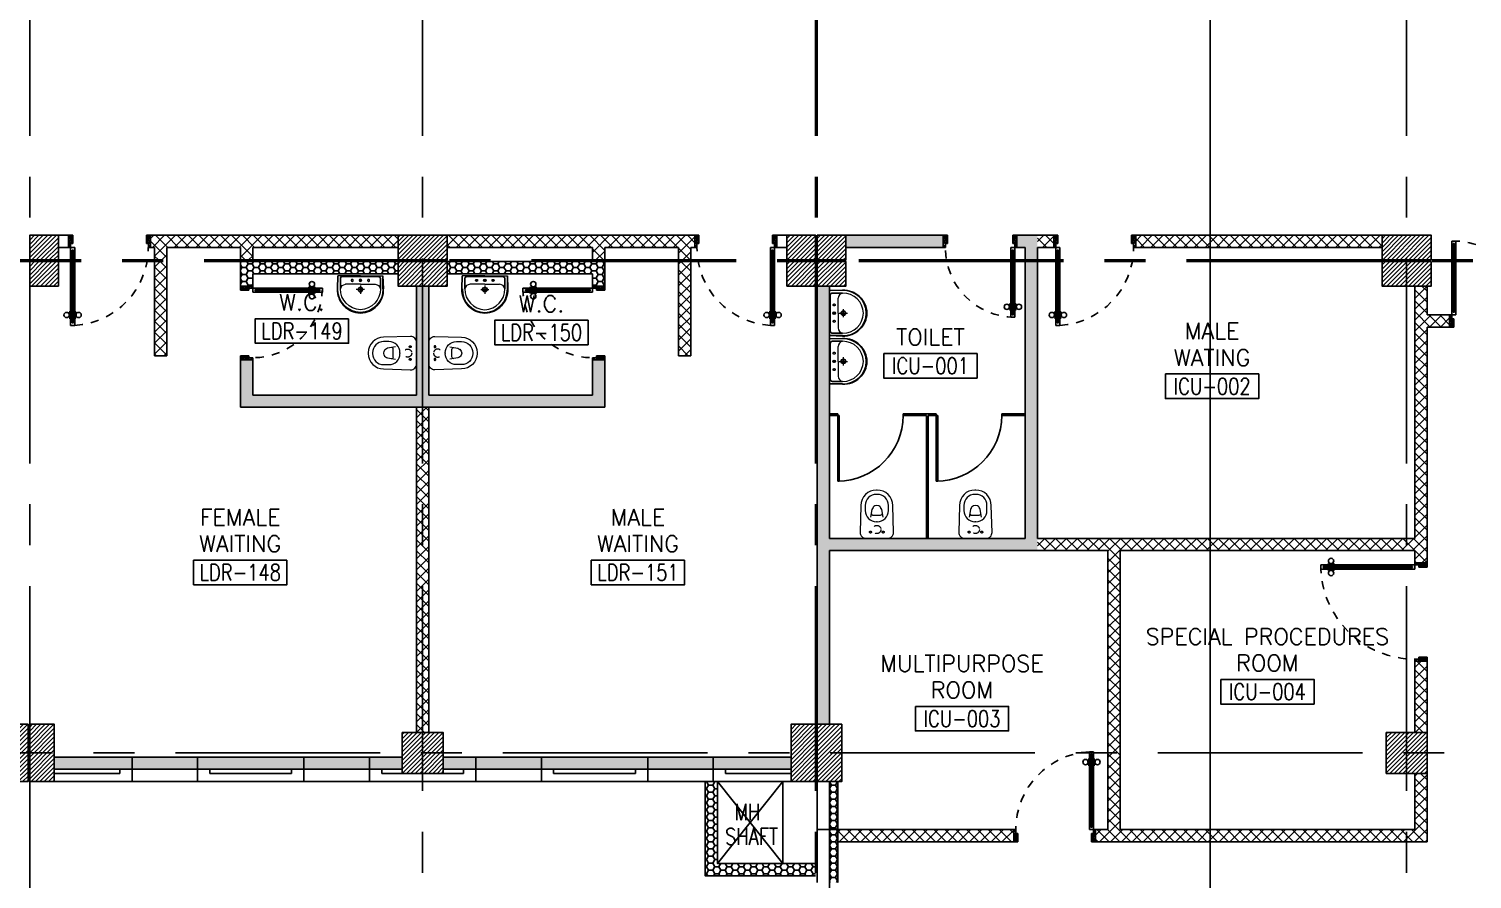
# Model space of a CAD drawing. Extents: x 275967.8 to 276060, y 57291.9 to 57371.4.
# Drawn here: x 276010.75 to 276028.38, y 57318.82 to 57329.2 of the extents above; entities that cross this region are included whole.
import ezdxf
from ezdxf.enums import TextEntityAlignment as Align

# ---------------------------------------------------------------- set-up
doc = ezdxf.new("R2010")
doc.units = 0
doc.header["$MEASUREMENT"] = 0
for name, pattern in [('CENTERX2', [4, 2.5, -0.5, 0.5, -0.5]), ('DASHED', [0.75, 0.5, -0.25]), ('HIDDEN', [0.375, 0.25, -0.125]), ('HIDDEN2', [0.1875, 0.125, -0.0625])]:
    doc.linetypes.add(name, pattern=pattern)
doc.layers.get('0').update_dxf_attribs({"linetype": 'CONTINUOUS'})
for name, color, linetype in [('A-TILES', 11, 'CONTINUOUS'), ('AXES', 11, 'CENTERX2'), ('COL', 5, 'CONTINUOUS'), ('DOOR', 7, 'CONTINUOUS'), ('FIX', 3, 'CONTINUOUS'), ('HAT', 8, 'CONTINUOUS'), ('INSUL', 4, 'CONTINUOUS'), ('PART', 9, 'CONTINUOUS'), ('RM-BOX', 4, 'CONTINUOUS'), ('RM-NAME', 2, 'CONTINUOUS'), ('RM-NO', 2, 'CONTINUOUS'), ('ROOF', 7, 'CONTINUOUS'), ('SHAFT', 3, 'CONTINUOUS'), ('SUNI-FUR', 11, 'CONTINUOUS'), ('WALL', 2, 'CONTINUOUS'), ('WallType', 11, 'CONTINUOUS'), ('WallType2', 3, 'CONTINUOUS'), ('WIN', 3, 'CONTINUOUS')]:
    doc.layers.add(name, color=color, linetype=linetype)
doc.styles.add('ROMANS', font='ROMANS.shx', dxfattribs={"width": 0.6})
pattern_1 = [(0, (0, 0), (0.075, 0.04330127), [0.05, -0.1]), (120, (0, 0), (-0.074999999836, 0.043301270284), [0.05, -0.1]), (60, (0, 0), (1.64e-10, 0.086602540284), [-0.1, 0.05])]
pattern_2 = [(45, (0, 0), (-0.066291260736, 0.066291260736), []), (135, (0, 0), (-0.066291260736, -0.066291260736), [])]
pattern_3 = [(0, (0, 0), (0.075, 0.04330127), [0.05, -0.1]), (120, (0, 0), (-0.074999999836, 0.043301270284), [0.05, -0.1]), (60, (0, 0), (1.64e-10, 0.086602540284), [-0.1, 0.05])]

# ---------------------------------------------------------------- blocks, each defined once
blk = doc.blocks.new('*X80')
at = {"color": 0}
for p, q in [((61359, 139901), (61808, 140350)), ((61359, 139954), (61755, 140350)), ((61359, 140007), (61702, 140350)), ((61359, 140060), (61649, 140350)), ((61359, 140113), (61596, 140350)), ((61359, 140166), (61543, 140350)), ((61359, 140219), (61490, 140350)), ((61359, 140272), (61437, 140350)), ((61359, 140325), (61384, 140350)), ((61361, 139850), (61859, 140348)), ((61414, 139850), (61859, 140295)), ((61467, 139850), (61859, 140242)), ((61520, 139850), (61859, 140189)), ((61573, 139850), (61859, 140136)), ((61626, 139850), (61859, 140083)), ((61679, 139850), (61859, 140030)), ((61732, 139850), (61859, 139977)), ((61785, 139850), (61859, 139924)), ((61838, 139850), (61859, 139871))]:
    blk.add_line(p, q, dxfattribs=at)
blk = doc.blocks.new('RM1')
at = {"layer": 'RM-BOX'}
blk.add_lwpolyline([(570, -200), (-570, -200), (-570, -500), (570, -500)], close=True, dxfattribs=at)
at = {"layer": 'RM-NAME', "style": 'ROMANS'}
for tag, p in [('ROOMNAME1', (0, 324)), ('ROOMNAME2', (0, 0))]:
    blk.add_attdef(tag, text='', height=200, dxfattribs=at).set_placement(p, align=Align.MIDDLE)
at = {"layer": 'RM-NO', "style": 'ROMANS', "width": 0.8}
blk.add_attdef('ROOMNO', text='', height=200, dxfattribs=at).set_placement((0, -350), align=Align.MIDDLE)
blk = doc.blocks.new('COL50')
at = {"layer": 'COL'}
blk.add_lwpolyline([(-250, 250), (-250, -250), (250, -250), (250, 250)], close=True, dxfattribs=at)
blk = doc.blocks.new('A$C272A55A0')
at = {"layer": 'DOOR', "color": 0, "linetype": 'ByBlock'}
for p, q in [((0, 900), (0, 1050)), ((50, 1050), (0, 1050)), ((0, 900), (25, 900)), ((25, 950), (50, 950)), ((25, 900), (25, 950)), ((75, 900), (25, 900)), ((25, 850), (25, 900)), ((50, 950), (50, 1050)), ((75, 900), (75, 850)), ((1725, 900), (1775, 900)), ((1725, 900), (1725, 850)), ((1750, 950), (1750, 1050)), ((1750, 1050), (1800, 1050)), ((1775, 950), (1750, 950)), ((1775, 900), (1775, 950)), ((1800, 900), (1775, 900)), ((1775, 850), (1775, 900)), ((1800, 1050), (1800, 900)), ((42, 850), (25, 850)), ((58, 870), (42, 870)), ((42, 870), (42, 850)), ((58, 850), (58, 870)), ((75, 850), (58, 850)), ((1725, 850), (1742, 850)), ((1742, 870), (1758, 870)), ((1742, 850), (1742, 870)), ((1758, 870), (1758, 850)), ((1758, 850), (1775, 850)), ((25, 50), (42, 50)), ((25, 50), (25, 0)), ((25, 0), (75, 0)), ((75, 0), (25, 0)), ((42, 50), (42, 30)), ((42, 30), (58, 30)), ((58, 50), (75, 50)), ((58, 50), (58, 30)), ((75, 50), (75, 0)), ((1718, 160), (1709, 160)), ((1709, 95), (1709, 160)), ((1718, 95), (1709, 95)), ((1725, 173), (1718, 173)), ((1718, 173), (1718, 83)), ((1718, 95), (1718, 160)), ((1725, 83), (1718, 83)), ((1742, 50), (1725, 50)), ((1725, 50), (1725, 0)), ((1775, 0), (1725, 0)), ((1725, 0), (1775, 0)), ((1742, 50), (1742, 30)), ((1758, 30), (1742, 30)), ((1775, 50), (1758, 50)), ((1758, 50), (1758, 30)), ((1775, 173), (1782, 173)), ((1775, 83), (1782, 83)), ((1775, 50), (1775, 0)), ((1782, 173), (1782, 83)), ((1782, 160), (1791, 160)), ((1782, 95), (1782, 160)), ((1782, 95), (1791, 95)), ((1791, 95), (1791, 160))]:
    blk.add_line(p, q, dxfattribs=at)
at = {"layer": 'DOOR', "color": 9, "linetype": 'ByBlock'}
for p, q in [((50, 1050), (0, 1010)), ((50, 1050), (0, 937)), ((50, 1050), (37, 950)), ((1750, 1050), (1800, 1010)), ((1750, 1050), (1800, 937)), ((1750, 1050), (1763, 950))]:
    blk.add_line(p, q, dxfattribs=at)
at = {"layer": 'DOOR', "linetype": 'ByBlock'}
for p, q in [((25, 850), (25, 50)), ((42, 850), (42, 50)), ((58, 850), (58, 50)), ((75, 50), (75, 850)), ((1725, 50), (1725, 850)), ((1742, 850), (1742, 50)), ((1758, 850), (1758, 50)), ((1775, 850), (1775, 50))]:
    blk.add_line(p, q, dxfattribs=at)
at = {"layer": 'DOOR', "color": 0, "linetype": 'ByBlock'}
for centre in [(1676, 128), (1824, 128)]:
    blk.add_circle(centre, 32.4, dxfattribs=at)
at = {"layer": 'DOOR', "color": 9, "linetype": 'ByBlock'}
for centre, radius, start, end in [((50, 1050), 54.4, 203.2074, 270), ((50, 1050), 74.4, 227.7764, 270), ((50, 1050), 94.4, 238.0182, 270), ((50, 1050), 114, 244.0838, 257.3774), ((50, 1050), 134, 248.1598, 259.28), ((50, 1050), 154, 251.1053, 256.2858), ((50, 1050), 34.4, 180, 270), ((50, 1050), 14.4, 180, 270), ((1750, 1050), 14.4, 270, 0), ((1750, 1050), 34.4, 270, 0), ((1750, 1050), 54.4, 270, 336.7926), ((1750, 1050), 74.4, 270, 312.2236), ((1750, 1050), 94.4, 270, 301.9818), ((1750, 1050), 114, 282.6226, 295.9162), ((1750, 1050), 134, 280.72, 291.8402), ((1750, 1050), 154, 283.7142, 288.8947)]:
    blk.add_arc(centre, radius, start, end, dxfattribs=at)
at = {"layer": 'DOOR', "linetype": 'HIDDEN', "ltscale": 0.5}
for centre, start, end in [((50, 851), 268.3174, 3.2965), ((1750, 851), 176.7035, 271.6826)]:
    blk.add_arc(centre, 851, start, end, dxfattribs=at)
at = {"layer": 'WALL', "linetype": 'ByBlock'}
blk.add_line((1800, 900), (1800, 1050), dxfattribs=at)
blk = doc.blocks.new('DOOR90')
at = {"layer": 'DOOR', "color": 0, "linetype": 'ByBlock'}
for p, q in [((-150, 0), (-150, -25)), ((-150, 0), (0, 0)), ((0, -50), (0, 0)), ((-1000, -25), (-1000, -75)), ((-1000, -75), (-1000, -25)), ((-950, -25), (-1000, -25)), ((-950, -75), (-1000, -75)), ((-970, -42), (-970, -58)), ((-950, -42), (-970, -42)), ((-950, -58), (-970, -58)), ((-950, -25), (-950, -42)), ((-950, -58), (-950, -75)), ((-918, -25), (-918, -18)), ((-828, -18), (-918, -18)), ((-918, -75), (-918, -82)), ((-828, -82), (-918, -82)), ((-905, -18), (-905, -9)), ((-905, -9), (-840, -9)), ((-905, -18), (-840, -18)), ((-905, -82), (-905, -91)), ((-905, -82), (-840, -82)), ((-905, -91), (-840, -91)), ((-840, -18), (-840, -9)), ((-840, -82), (-840, -91)), ((-828, -25), (-828, -18)), ((-828, -75), (-828, -82)), ((-200, -42), (-200, -25)), ((-200, -25), (-150, -25)), ((-180, -42), (-200, -42)), ((-200, -75), (-200, -58)), ((-200, -58), (-180, -58)), ((-150, -75), (-200, -75)), ((-180, -58), (-180, -42)), ((-150, -75), (-150, -25)), ((-150, -25), (-100, -25)), ((-100, -25), (-100, -50)), ((-100, -50), (0, -50)), ((-150, -900), (-150, -875)), ((-150, -875), (-100, -875)), ((-100, -850), (0, -850)), ((-100, -875), (-100, -850)), ((0, -850), (0, -900)), ((0, -900), (-150, -900)), ((-150, -900), (0, -900))]:
    blk.add_line(p, q, dxfattribs=at)
at = {"layer": 'DOOR', "color": 9, "linetype": 'ByBlock'}
for p, q in [((0, -50), (-114, 0)), ((0, -50), (-40, 0)), ((0, -50), (-100, -37)), ((0, -850), (-114, -900)), ((0, -850), (-100, -863)), ((0, -850), (-40, -900))]:
    blk.add_line(p, q, dxfattribs=at)
at = {"layer": 'DOOR', "linetype": 'ByBlock'}
for p, q in [((-200, -25), (-950, -25)), ((-200, -42), (-950, -42)), ((-200, -58), (-950, -58)), ((-950, -75), (-200, -75))]:
    blk.add_line(p, q, dxfattribs=at)
at = {"layer": 'DOOR', "color": 0, "linetype": 'ByBlock'}
for centre in [(-873, 24), (-873, -124)]:
    blk.add_circle(centre, 32.4, dxfattribs=at)
at = {"layer": 'DOOR', "color": 9, "linetype": 'ByBlock'}
for centre, radius, start, end in [((0, -50), 154, 161.1053, 166.2858), ((0, -50), 134, 158.1598, 169.28), ((0, -50), 94.4, 148.0182, 180), ((0, -50), 74.4, 137.7764, 180), ((0, -50), 114, 154.0838, 167.3774), ((0, -50), 54.4, 113.2074, 180), ((0, -50), 34.4, 90, 180), ((0, -50), 14.4, 90, 180), ((0, -850), 134, 190.72, 201.8402), ((0, -850), 94.4, 180, 211.9818), ((0, -850), 74.4, 180, 222.2236), ((0, -850), 54.4, 180, 246.7926), ((0, -850), 34.4, 180, 270), ((0, -850), 14.4, 180, 270), ((0, -850), 154, 193.7142, 198.8947)]:
    blk.add_arc(centre, radius, start, end, dxfattribs=at)
at = {"layer": 'DOOR', "linetype": 'HIDDEN', "ltscale": 0.5}
blk.add_arc((-150, -25), 850, 180, 270, dxfattribs=at)
blk = doc.blocks.new('*X97')
at = {"color": 0}
for p, q in [((80579, 132658), (81071, 133150)), ((80579, 132711), (81018, 133150)), ((80579, 132764), (80965, 133150)), ((80579, 132817), (80912, 133150)), ((80579, 132870), (80859, 133150)), ((80579, 132923), (80806, 133150)), ((80579, 132976), (80753, 133150)), ((80579, 133029), (80700, 133150)), ((80579, 133082), (80647, 133150)), ((80579, 133135), (80594, 133150)), ((80624, 132650), (81079, 133105)), ((80677, 132650), (81079, 133052)), ((80730, 132650), (81079, 132999)), ((80783, 132650), (81079, 132946)), ((80836, 132650), (81079, 132892)), ((80890, 132650), (81079, 132839)), ((80943, 132650), (81079, 132786)), ((80996, 132650), (81079, 132733)), ((81049, 132650), (81079, 132680))]:
    blk.add_line(p, q, dxfattribs=at)
blk = doc.blocks.new('C7')
at = {"layer": 'HAT'}
h = blk.add_hatch(dxfattribs=at)
h.set_pattern_fill('ANSI31', color=256, scale=300, style=0)
h.set_pattern_definition([(45, (-248876.182, -51411.005), (-26.5165043, 26.5165043), [])])
h.paths.add_polyline_path([(350, 300), (250, 300), (0, 300), (0, 0), (350, 0)])
at = {"layer": 'COL'}
blk.add_lwpolyline([(0, 300), (0, 0), (350, 0), (350, 300)], close=True, dxfattribs=at)
blk = doc.blocks.new('C5')
at = {"layer": 'HAT', "linetype": 'ByBlock'}
h = blk.add_hatch(dxfattribs=at)
h.set_pattern_fill('ANSI31', color=256, scale=300, style=0)
h.set_pattern_definition([(45, (-223356.182, -51411.005), (-26.516504, 26.516504), [])])
h.paths.add_polyline_path([(300, 300), (0, 300), (0, 0), (300, 0)])
h.paths.add_polyline_path([(600, 300), (300, 300), (300, 0), (600, 0)])
at = {"layer": 'COL'}
blk.add_lwpolyline([(600, 300), (0, 300), (0, 0), (600, 0)], close=True, dxfattribs=at)
blk = doc.blocks.new('C11')
at = {"layer": 'HAT'}
h = blk.add_hatch(dxfattribs=at)
h.set_pattern_fill('ANSI31', color=256, scale=300, style=0)
h.set_pattern_definition([(45, (-248556.182, -75061.005), (-26.5165043, 26.5165043), [])])
h.paths.add_polyline_path([(300, 700), (0, 700), (0, 350), (300, 350)])
h.paths.add_polyline_path([(300, 350), (0, 350), (0, 0), (300, 0)])
at = {"layer": 'COL'}
blk.add_lwpolyline([(300, 700), (300, 0), (0, 0), (0, 700)], close=True, dxfattribs=at)
blk = doc.blocks.new('C11D')
at = {"layer": 'COL', "linetype": 'ByBlock'}
for p in [(-320, 0), (0, 0)]:
    blk.add_blockref('C11', p, dxfattribs=at)
blk = doc.blocks.new('DOOR100')
at = {"layer": 'DOOR', "color": 0, "linetype": 'ByBlock'}
for p, q in [((-25, 1300), (-75, 1300)), ((-75, 1300), (-25, 1300)), ((-75, 1250), (-75, 1300)), ((-58, 1250), (-75, 1250)), ((-42, 1270), (-58, 1270)), ((-58, 1250), (-58, 1270)), ((-42, 1250), (-42, 1270)), ((-25, 1250), (-42, 1250)), ((-25, 1250), (-25, 1300)), ((-82, 1205), (-91, 1205)), ((-91, 1205), (-91, 1140)), ((-82, 1140), (-91, 1140)), ((-75, 1218), (-82, 1218)), ((-82, 1128), (-82, 1218)), ((-82, 1205), (-82, 1140)), ((-75, 1128), (-82, 1128)), ((-25, 1218), (-18, 1218)), ((-25, 1128), (-18, 1128)), ((-18, 1128), (-18, 1218)), ((-18, 1205), (-9, 1205)), ((-18, 1205), (-18, 1140)), ((-18, 1140), (-9, 1140)), ((-9, 1205), (-9, 1140)), ((-75, 200), (-58, 200)), ((-75, 150), (-75, 200)), ((-58, 200), (-58, 180)), ((-58, 180), (-42, 180)), ((-42, 200), (-25, 200)), ((-42, 180), (-42, 200)), ((-25, 200), (-25, 150)), ((-1200, 0), (-1200, 150)), ((-1200, 150), (-1175, 150)), ((-1200, 150), (-1200, 0)), ((-1150, 0), (-1200, 0)), ((-1175, 150), (-1175, 100)), ((-1175, 100), (-1150, 100)), ((-1150, 100), (-1150, 0)), ((-75, 150), (-25, 150)), ((-50, 100), (-50, 0)), ((-25, 100), (-50, 100)), ((-50, 0), (0, 0)), ((0, 150), (-25, 150)), ((-25, 150), (-25, 100)), ((0, 150), (0, 0))]:
    blk.add_line(p, q, dxfattribs=at)
at = {"layer": 'DOOR', "linetype": 'ByBlock'}
for p, q in [((-75, 1250), (-75, 200)), ((-58, 200), (-58, 1250)), ((-42, 200), (-42, 1250)), ((-25, 200), (-25, 1250)), ((0, 0), (0, 150))]:
    blk.add_line(p, q, dxfattribs=at)
at = {"layer": 'DOOR', "color": 9, "linetype": 'ByBlock'}
for p, q in [((-1150, 0), (-1200, 114)), ((-1150, 0), (-1200, 40)), ((-1150, 0), (-1163, 100)), ((-50, 0), (0, 114)), ((-50, 0), (-37, 100)), ((-50, 0), (0, 40))]:
    blk.add_line(p, q, dxfattribs=at)
at = {"layer": 'DOOR', "color": 0, "linetype": 'ByBlock'}
for centre in [(-124, 1173), (24, 1173)]:
    blk.add_circle(centre, 32.4, dxfattribs=at)
at = {"layer": 'DOOR', "linetype": 'HIDDEN', "ltscale": 0.5}
blk.add_arc((-25, 150), 1150, 90, 180.0001, dxfattribs=at)
at = {"layer": 'DOOR', "color": 9, "linetype": 'ByBlock'}
for centre, radius, start, end in [((-1150, 0), 154, 103.7142, 108.8947), ((-1150, 0), 134, 100.72, 111.8402), ((-1150, 0), 94.4, 90, 121.9818), ((-1150, 0), 74.4, 90, 132.2236), ((-1150, 0), 54.4, 90, 156.7926), ((-1150, 0), 34.4, 90, 180), ((-1150, 0), 14.4, 90, 180), ((-50, 0), 94.4, 58.0182, 90), ((-50, 0), 74.4, 47.7764, 90), ((-50, 0), 54.4, 23.2074, 90), ((-50, 0), 34.4, 0, 90), ((-50, 0), 14.4, 0, 90), ((-50, 0), 134, 68.1598, 79.28), ((-50, 0), 114, 64.0838, 77.3774), ((-50, 0), 154, 71.1053, 76.2858)]:
    blk.add_arc(centre, radius, start, end, dxfattribs=at)
blk = doc.blocks.new('LAV1')
at = {"layer": 'FIX', "linetype": 'ByBlock', "ltscale": 0.3}
for p, q in [((-280, 210), (-275, 50)), ((-245, 210), (-245, 85)), ((245, 210), (245, 85)), ((280, 210), (275, 50)), ((0, 60), (-220, 60)), ((0, 60), (220, 60))]:
    blk.add_line(p, q, dxfattribs=at)
at = {"layer": 'FIX', "linetype": 'Continuous', "lineweight": 20}
for p, q in [((-275, 210), (-275, 50)), ((275, 210), (275, 50)), ((0, 50), (-275, 50)), ((0, 50), (-252, 50)), ((0, 155), (-181, 155)), ((0, 155), (181, 155)), ((0, 50), (252, 50)), ((0, 50), (275, 50))]:
    blk.add_line(p, q, dxfattribs=at)
at = {"layer": 'FIX', "linetype": 'DASHED', "lineweight": 20, "ltscale": 0.05}
for p, q in [((50, 220), (-50, 220)), ((0, 170), (0, 270)), ((0, 170), (0, 270))]:
    blk.add_line(p, q, dxfattribs=at)
at = {"layer": 'FIX', "lineweight": 20}
for p, q in [((16, 107), (-15, 107)), ((0, 92), (0, 123))]:
    blk.add_line(p, q, dxfattribs=at)
for centre, radius in [((0, 220), 29.5), ((0, 220), 22.5), ((0, 107), 15.5)]:
    blk.add_circle(centre, radius, dxfattribs=at)
at = {"layer": 'FIX', "linetype": 'HIDDEN', "lineweight": 20, "ltscale": 0.05}
for centre in [(-100, 107), (100, 107)]:
    blk.add_circle(centre, 12.4, dxfattribs=at)
at = {"layer": 'FIX', "linetype": 'ByBlock', "ltscale": 0.3}
for centre, radius, start, end in [((7, 220), 287, 91.3776, 182.0064), ((-7, 220), 287, 357.9936, 88.6224), ((-220, 85), 24.9, 179.7021, 269.9486), ((220, 85), 24.9, 270.0514, 0.2979)]:
    blk.add_arc(centre, radius, start, end, dxfattribs=at)
at = {"layer": 'FIX', "linetype": 'Continuous', "lineweight": 20}
for centre, radius, start, end in [((8, 217), 283, 91.6988, 181.351), ((8, 212), 253, 91.7328, 180.4884), ((-8, 217), 283, 358.649, 88.3012), ((-8, 212), 253, 359.5116, 88.2672), ((-179, 222), 66.9, 190.2006, 268.0786), ((179, 222), 66.9, 271.9214, 349.7994)]:
    blk.add_arc(centre, radius, start, end, dxfattribs=at)
blk = doc.blocks.new('WC1')
at = {"layer": 'FIX', "lineweight": 20}
for p, q in [((-210, 204), (-538, 194)), ((-727, 5), (-727, -5)), ((-674, 5), (-674, -5)), ((-534, 24), (-540, 0)), ((-540, 0), (-534, -24)), ((-475, 141), (-538, 141)), ((-395, 76), (-490, 60)), ((-339, 5), (-339, -5)), ((-538, -141), (-475, -141)), ((-490, -60), (-395, -76)), ((-538, -194), (-210, -204))]:
    blk.add_line(p, q, dxfattribs=at)
at = {"layer": 'FIX', "linetype": 'Continuous', "lineweight": 20}
blk.add_line((-420, -47), (-420, 45), dxfattribs=at)
at = {"layer": 'FIX', "lineweight": 20}
blk.add_lwpolyline([(-213, -204), (-210, -204, 0.414214), (-137, -131), (-137, 0), (-137, 131, 0.414214), (-210, 204)], format="xyb", dxfattribs=at)
at = {"layer": 'FIX', "linetype": 'HIDDEN2', "lineweight": 20, "ltscale": 0.3}
blk.add_circle((-245, 0), 49.8, dxfattribs=at)
at = {"layer": 'FIX', "linetype": 'HIDDEN', "lineweight": 20, "ltscale": 0.05}
for centre in [(-213, 78), (-213, -77)]:
    blk.add_circle(centre, 11.6, dxfattribs=at)
at = {"layer": 'FIX', "lineweight": 20}
for centre, radius, start, end in [((-538, 5), 189, 90, 180), ((-538, 5), 136, 90, 180), ((-473, -7), 68.2, 128.9242, 152.8468), ((-464, -18), 82, 108.496, 128.9242), ((-475, 5), 136, 360, 90), ((-538, -5), 189, 180, 270), ((-538, -5), 136, 180, 270), ((-473, 7), 68.2, 207.1532, 231.0758), ((-464, 18), 82, 231.0758, 251.504), ((-475, -5), 136, 270, 0)]:
    blk.add_arc(centre, radius, start, end, dxfattribs=at)
at = {"layer": 'FIX', "linetype": 'Continuous', "lineweight": 20}
for centre, start, end in [((-443, 46), 357.6662, 91.6121), ((-442, -46), 268.3879, 2.3338)]:
    blk.add_arc(centre, 22.3, start, end, dxfattribs=at)
blk = doc.blocks.new('DOOR-10')
at = {"layer": 'DOOR', "color": 0, "linetype": 'ByBlock'}
for p, q in [((-26, 1100), (-76, 1100)), ((-76, 1100), (-26, 1100)), ((-76, 1050), (-76, 1100)), ((-43, 1070), (-59, 1070)), ((-59, 1050), (-59, 1070)), ((-43, 1050), (-43, 1070)), ((-26, 1050), (-26, 1100)), ((-83, 1005), (-92, 1005)), ((-92, 1005), (-92, 940)), ((-83, 940), (-92, 940)), ((-76, 1018), (-83, 1018)), ((-83, 928), (-83, 1018)), ((-83, 1005), (-83, 940)), ((-76, 928), (-83, 928)), ((-59, 1050), (-76, 1050)), ((-26, 1050), (-43, 1050)), ((-26, 1018), (-18, 1018)), ((-26, 928), (-18, 928)), ((-18, 928), (-18, 1018)), ((-18, 1005), (-9, 1005)), ((-18, 1005), (-18, 940)), ((-18, 940), (-9, 940)), ((-9, 1005), (-9, 940)), ((-76, 200), (-59, 200)), ((-76, 150), (-76, 200)), ((-59, 200), (-59, 180)), ((-59, 180), (-43, 180)), ((-43, 200), (-26, 200)), ((-43, 180), (-43, 200)), ((-26, 200), (-26, 150)), ((-1001, 0), (-1001, 150)), ((-1001, 150), (-976, 150)), ((-1001, 150), (-1001, 0)), ((-951, 0), (-1001, 0)), ((-976, 150), (-976, 100)), ((-976, 100), (-951, 100)), ((-951, 100), (-951, 0)), ((-76, 150), (-26, 150)), ((-51, 100), (-51, 0)), ((-26, 100), (-51, 100)), ((-51, 0), (-1, 0)), ((-1, 150), (-26, 150)), ((-26, 150), (-26, 100))]:
    blk.add_line(p, q, dxfattribs=at)
at = {"layer": 'DOOR', "linetype": 'ByBlock'}
for p, q in [((-76, 1050), (-76, 200)), ((-59, 200), (-59, 1050)), ((-43, 200), (-43, 1050)), ((-26, 200), (-26, 1050))]:
    blk.add_line(p, q, dxfattribs=at)
at = {"layer": 'DOOR', "color": 9, "linetype": 'ByBlock'}
for p, q in [((-951, 0), (-1001, 114)), ((-951, 0), (-1001, 40)), ((-951, 0), (-964, 100)), ((-51, 0), (-1, 114)), ((-51, 0), (-37, 100)), ((-51, 0), (-1, 40)), ((-1, 0), (-1, 150))]:
    blk.add_line(p, q, dxfattribs=at)
at = {"layer": 'DOOR', "color": 0, "linetype": 'ByBlock'}
for centre in [(-124, 973), (23, 973)]:
    blk.add_circle(centre, 32.4, dxfattribs=at)
at = {"layer": 'DOOR', "linetype": 'HIDDEN', "ltscale": 0.5}
blk.add_arc((-23, 149), 952, 93.1482, 179.9482, dxfattribs=at)
at = {"layer": 'DOOR', "color": 9, "linetype": 'ByBlock'}
for centre, radius, start, end in [((-951, 0), 154, 103.7142, 108.8947), ((-951, 0), 134, 100.72, 111.8402), ((-951, 0), 94.4, 90, 121.9818), ((-951, 0), 74.4, 90, 132.2236), ((-951, 0), 54.4, 90, 156.7926), ((-951, 0), 34.4, 90, 180), ((-951, 0), 14.4, 90, 180), ((-51, 0), 94.4, 58.0182, 90), ((-51, 0), 74.4, 47.7764, 90), ((-51, 0), 54.4, 23.2074, 90), ((-51, 0), 34.4, 0, 90), ((-51, 0), 14.4, 0, 90), ((-51, 0), 134, 68.1598, 79.28), ((-51, 0), 114, 64.0838, 77.3774), ((-51, 0), 154, 71.1053, 76.2858)]:
    blk.add_arc(centre, radius, start, end, dxfattribs=at)

msp = doc.modelspace()

# ---------------------------------------------------------------- hatches: boundary and pattern name
at = {"layer": 'WallType', "linetype": 'ByBlock', "ltscale": 0.3}
h = msp.add_hatch(dxfattribs=at)
h.set_pattern_fill('ANSI37', color=256, scale=0.75, style=0)
h.set_pattern_definition(pattern_2)
h.paths.add_polyline_path([(276015.2555, 57326.6829), (276012.2305, 57326.6829), (276012.2305, 57326.5329), (276012.2805, 57326.5329), (276012.2805, 57326.3829), (276012.4305, 57326.3829), (276012.4305, 57326.5329), (276013.3305, 57326.5329), (276013.3305, 57326.3829), (276013.4805, 57326.3829), (276013.4805, 57326.5329), (276015.2555, 57326.5329)])
h.paths.add_polyline_path([(276012.4305, 57326.3629), (276012.2805, 57326.3629), (276012.2805, 57325.2129), (276012.4305, 57325.2129)])
h.paths.add_polyline_path([(276018.8805, 57326.6829), (276015.8555, 57326.6829), (276015.8555, 57326.5329), (276017.6305, 57326.5329), (276017.6305, 57326.3829), (276017.7805, 57326.3829), (276017.7805, 57326.5329), (276018.6805, 57326.5329), (276018.6805, 57326.3829), (276018.8305, 57326.3829), (276018.8305, 57326.5329), (276018.8805, 57326.5329)])
h.paths.add_polyline_path([(276018.8305, 57326.3629), (276018.6805, 57326.3629), (276018.6805, 57325.2129), (276018.8305, 57325.2129)])
h = msp.add_hatch(dxfattribs=at)
h.set_pattern_fill('ANSI37', color=256, scale=0.75, style=0)
h.set_pattern_definition(pattern_2)
h.paths.add_polyline_path([(276022.7755, 57319.4279), (276020.6255, 57319.4279), (276020.6255, 57319.2779), (276022.7755, 57319.2779)])
h.paths.add_polyline_path([(276023.9557, 57320.3629), (276023.9255, 57320.3629), (276023.9255, 57319.4279), (276023.7755, 57319.4279), (276023.7755, 57319.2779), (276023.9567, 57319.2779)])
h.paths.add_polyline_path([(276025.1755, 57319.4279), (276024.0755, 57319.4279), (276024.0755, 57320.3629), (276023.9557, 57320.3629), (276023.9567, 57319.2779), (276025.1755, 57319.2779)])
h.paths.add_polyline_path([(276024.0755, 57322.8329), (276025.1755, 57322.8329), (276025.1755, 57322.9829), (276023.9533, 57322.9829), (276023.9557, 57320.3629), (276024.0755, 57320.3629)])
h.paths.add_polyline_path([(276023.9533, 57322.9829), (276023.0655, 57322.9829), (276023.0655, 57322.8329), (276023.9255, 57322.8329), (276023.9255, 57320.3629), (276023.9557, 57320.3629)])
h.paths.add_polyline_path([(276027.5755, 57322.9829), (276025.1755, 57322.9829), (276025.1755, 57322.8329), (276027.5755, 57322.8329)])
h.paths.add_polyline_path([(276027.5755, 57319.4279), (276025.1755, 57319.4279), (276025.1755, 57319.2779), (276027.5755, 57319.2779)])
h.paths.add_polyline_path([(276027.8255, 57320.1129), (276027.6755, 57320.1129), (276027.6755, 57319.4279), (276027.5755, 57319.4279), (276027.5755, 57319.2779), (276027.8255, 57319.2779)])
h.paths.add_polyline_path([(276027.8255, 57321.4829), (276027.6755, 57321.4829), (276027.6755, 57320.6129), (276027.8255, 57320.6129)])
h.paths.add_polyline_path([(276027.8255, 57325.5629), (276028.1005, 57325.5629), (276028.1005, 57325.7129), (276027.8255, 57325.7129), (276027.8255, 57326.0629), (276027.6755, 57326.0629), (276027.6755, 57322.9829), (276027.5755, 57322.9829), (276027.5755, 57322.8329), (276027.6755, 57322.8329), (276027.6755, 57322.6829), (276027.8255, 57322.6829)])
h.paths.add_polyline_path([(276027.2755, 57326.6829), (276025.1755, 57326.6829), (276025.1755, 57326.5329), (276027.2755, 57326.5329)])
h.paths.add_polyline_path([(276025.1755, 57326.6829), (276024.2655, 57326.6829), (276024.2655, 57326.5329), (276025.1755, 57326.5329)])
h.paths.add_polyline_path([(276023.2655, 57326.6829), (276023.0655, 57326.6829), (276023.0655, 57326.5329), (276023.2655, 57326.5329)])
h = msp.add_hatch(dxfattribs=at)
h.set_pattern_fill('ANSI37', color=256, scale=0.75, style=0)
h.set_pattern_definition(pattern_2)
h.paths.add_polyline_path([(276015.5555, 57324.5829), (276015.4805, 57324.5829), (276015.4805, 57320.6129), (276015.5555, 57320.6129)])
h.paths.add_polyline_path([(276015.6305, 57324.5829), (276015.5555, 57324.5829), (276015.5555, 57320.6129), (276015.6305, 57320.6129)])
at = {"layer": 'WallType2', "linetype": 'ByBlock', "ltscale": 0.3}
h = msp.add_hatch(dxfattribs=at)
h.set_pattern_fill('HONEY', color=256, scale=0.4, style=0)
h.set_pattern_definition(pattern_1)
h.paths.add_polyline_path([(276020.5255, 57322.8329), (276023.0655, 57322.8329), (276023.0655, 57326.3629), (276022.9155, 57326.3629), (276022.9155, 57322.9829), (276020.5255, 57322.9829), (276020.5255, 57326.0629), (276020.3755, 57326.0629), (276020.3755, 57320.7129), (276020.5255, 57320.7129)])
h.paths.add_polyline_path([(276021.9155, 57326.6829), (276020.7255, 57326.6829), (276020.7255, 57326.5329), (276021.9155, 57326.5329)])
h.paths.add_polyline_path([(276023.0655, 57326.6829), (276022.8155, 57326.6829), (276022.8155, 57326.5329), (276022.9155, 57326.5329), (276022.9155, 57326.3829), (276023.0655, 57326.3829)])
h = msp.add_hatch(dxfattribs=at)
h.set_pattern_fill('HONEY', color=256, scale=0.4, style=0)
h.set_pattern_definition(pattern_3)
h.paths.add_polyline_path([(276015.2555, 57326.3629), (276013.4805, 57326.3629), (276013.3305, 57326.3629), (276013.3305, 57326.0629), (276013.4805, 57326.0629), (276013.4805, 57326.2129), (276015.2555, 57326.2129)])
h.paths.add_polyline_path([(276017.7805, 57326.3629), (276015.8555, 57326.3629), (276015.8555, 57326.2129), (276017.6305, 57326.2129), (276017.6305, 57326.0629), (276017.7805, 57326.0629)])
h = msp.add_hatch(dxfattribs=at)
h.set_pattern_fill('HONEY', color=256, scale=0.4, style=0)
h.set_pattern_definition(pattern_3)
h.paths.add_polyline_path([(276015.5555, 57326.0629), (276015.4805, 57326.0629), (276015.4805, 57324.7329), (276013.4805, 57324.7329), (276013.4805, 57325.1629), (276013.3305, 57325.1629), (276013.3305, 57324.5829), (276015.4805, 57324.5829), (276015.5555, 57324.5829)])
h.paths.add_polyline_path([(276017.7805, 57325.1629), (276017.6305, 57325.1629), (276017.6305, 57324.7329), (276015.6305, 57324.7329), (276015.6305, 57326.0629), (276015.5555, 57326.0629), (276015.5555, 57324.5829), (276017.7805, 57324.5829)])
h = msp.add_hatch(dxfattribs=at)
h.set_pattern_fill('HONEY', color=256, scale=0.4, style=0)
h.set_pattern_definition(pattern_3)
h.paths.add_polyline_path([(276012.0055, 57320.3129), (276011.0555, 57320.3129), (276011.0555, 57320.1629), (276012.0055, 57320.1629)])
h.paths.add_polyline_path([(276012.8055, 57320.3129), (276012.0055, 57320.3129), (276012.0055, 57320.1629), (276012.8055, 57320.1629)])
h.paths.add_polyline_path([(276014.1055, 57320.3129), (276012.8055, 57320.3129), (276012.8055, 57320.1629), (276014.1055, 57320.1629)])
h.paths.add_polyline_path([(276014.9055, 57320.3129), (276014.1055, 57320.3129), (276014.1055, 57320.1629), (276014.9055, 57320.1629)])
h.paths.add_polyline_path([(276015.3055, 57320.3129), (276014.9055, 57320.3129), (276014.9055, 57320.1629), (276015.3055, 57320.1629)])
h.paths.add_polyline_path([(276016.2055, 57320.3129), (276015.8055, 57320.3129), (276015.8055, 57320.1629), (276016.2055, 57320.1629)])
h.paths.add_polyline_path([(276017.0055, 57320.3129), (276016.2055, 57320.3129), (276016.2055, 57320.1629), (276017.0055, 57320.1629)])
h.paths.add_polyline_path([(276018.3055, 57320.3129), (276017.0055, 57320.3129), (276017.0055, 57320.1629), (276018.3055, 57320.1629)])
h.paths.add_polyline_path([(276019.1055, 57320.3129), (276018.3055, 57320.3129), (276018.3055, 57320.1629), (276019.1055, 57320.1629)])
h.paths.add_polyline_path([(276020.0555, 57320.3129), (276019.1055, 57320.3129), (276019.1055, 57320.1629), (276020.0555, 57320.1629)])
h = msp.add_hatch(dxfattribs=at)
h.set_pattern_fill('HONEY', color=256, scale=0.4, style=0)
h.set_pattern_definition(pattern_3)
h.paths.add_polyline_path([(276019.1555, 57320.0129), (276019.1055, 57320.0129), (276019.0055, 57320.0129), (276019.0055, 57318.8629), (276020.3555, 57318.8629), (276020.3555, 57319.0129), (276019.1555, 57319.0129)])
h = msp.add_hatch(dxfattribs=at)
h.set_pattern_fill('HONEY', color=256, scale=0.4, style=0)
h.set_pattern_definition(pattern_1)
h.paths.add_polyline_path([(276020.6255, 57319.4279), (276020.6255, 57320.0129), (276020.5255, 57320.0129), (276020.5255, 57318.7811), (276020.6255, 57318.7811)])

# ---------------------------------------------------------------- linework, layer by layer
at = {"layer": 'AXES'}
for p, q in [((276015.5555, 57291.8986), (276015.5555, 57370.7113)), ((276027.5755, 57291.8986), (276027.5755, 57370.7113)), ((276010.7555, 57291.8986), (276010.7555, 57370.3613)), ((276020.3555, 57291.8986), (276020.3555, 57370.3613)), ((276020.3755, 57291.8986), (276020.3755, 57370.3613)), ((275968.8855, 57326.3829), (276041.9755, 57326.3829)), ((275968.8855, 57326.3629), (276041.9755, 57326.3629)), ((275968.5355, 57320.3629), (276036.5755, 57320.3629))]:
    msp.add_line(p, q, dxfattribs=at)
at = {"layer": 'INSUL'}
for p, q in [((276012.0055, 57320.1629), (276011.0555, 57320.1629)), ((276011.8555, 57320.1129), (276011.0555, 57320.1129)), ((276011.8555, 57320.1129), (276011.8555, 57320.1629)), ((276014.1055, 57320.1629), (276012.8055, 57320.1629)), ((276012.9555, 57320.1129), (276012.9555, 57320.1629)), ((276013.9555, 57320.1129), (276012.9555, 57320.1129)), ((276013.9555, 57320.1129), (276013.9555, 57320.1629)), ((276015.3055, 57320.1629), (276014.9055, 57320.1629)), ((276015.0555, 57320.1129), (276015.0555, 57320.1629)), ((276015.3055, 57320.1129), (276015.0555, 57320.1129)), ((276015.8055, 57320.1629), (276016.2055, 57320.1629)), ((276015.8055, 57320.1129), (276016.0555, 57320.1129)), ((276016.0555, 57320.1129), (276016.0555, 57320.1629)), ((276017.0055, 57320.1629), (276018.3055, 57320.1629)), ((276017.1555, 57320.1129), (276017.1555, 57320.1629)), ((276017.1555, 57320.1129), (276018.1555, 57320.1129)), ((276018.1555, 57320.1129), (276018.1555, 57320.1629)), ((276019.1055, 57320.1629), (276020.0555, 57320.1629)), ((276019.2555, 57320.1129), (276019.2555, 57320.1629)), ((276019.2555, 57320.1129), (276020.0555, 57320.1129))]:
    msp.add_line(p, q, dxfattribs=at)
at = {"layer": 'PART', "linetype": 'ByBlock'}
for p, q in [((276020.6255, 57324.5029), (276020.5255, 57324.5029)), ((276020.6455, 57324.4829), (276020.5255, 57324.4829)), ((276020.6255, 57324.5029), (276020.6255, 57324.4829)), ((276020.6255, 57324.4829), (276020.6255, 57323.6829)), ((276020.6455, 57324.4829), (276020.6255, 57324.4829)), ((276020.6455, 57323.6829), (276020.6455, 57324.4829)), ((276021.8305, 57324.5029), (276021.4255, 57324.5029)), ((276021.4255, 57324.5029), (276021.4255, 57324.4829)), ((276021.7105, 57324.4829), (276021.4255, 57324.4829)), ((276021.7105, 57324.4829), (276021.7105, 57322.9829)), ((276021.7305, 57324.4829), (276021.7305, 57322.9829)), ((276021.8305, 57324.4829), (276021.7305, 57324.4829)), ((276021.8305, 57324.5029), (276021.8305, 57324.4829)), ((276021.8305, 57324.4829), (276021.8305, 57324.5029)), ((276021.8305, 57324.4829), (276021.8305, 57323.6829)), ((276021.8505, 57324.4829), (276021.8305, 57324.4829)), ((276021.8505, 57323.6829), (276021.8505, 57324.4829)), ((276022.9155, 57324.5029), (276022.6305, 57324.5029)), ((276022.6305, 57324.5029), (276022.6305, 57324.4829)), ((276022.9155, 57324.4829), (276022.6305, 57324.4829)), ((276020.6255, 57323.6829), (276020.6455, 57323.6829)), ((276021.8305, 57323.6829), (276021.8505, 57323.6829))]:
    msp.add_line(p, q, dxfattribs=at)
for centre in [(276020.6255, 57324.4829), (276021.8305, 57324.4829)]:
    msp.add_arc(centre, 0.8, 270, 0, dxfattribs=at)
at = {"layer": 'ROOF'}
msp.add_line((276010.7555, 57320.0129), (276010.7555, 57308.1379), dxfattribs=at)
at = {"layer": 'SHAFT', "color": 8, "linetype": 'ByBlock', "ltscale": 0.3}
for p, q in [((276019.1555, 57319.0129), (276019.9555, 57320.0129)), ((276019.1555, 57320.0129), (276019.9555, 57319.0129))]:
    msp.add_line(p, q, dxfattribs=at)
at = {"layer": 'SHAFT', "color": 5, "linetype": 'ByBlock'}
for p, q in [((276019.1555, 57319.0129), (276019.9555, 57320.0129)), ((276019.1555, 57320.0129), (276019.9555, 57319.0129))]:
    msp.add_line(p, q, dxfattribs=at)
at = {"layer": 'SHAFT', "color": 7, "linetype": 'ByBlock'}
for points in [[(276019.0055, 57320.0129), (276019.0055, 57318.8629), (276020.3555, 57318.8629)], [(276019.1555, 57320.0129), (276019.1555, 57319.0129), (276020.3555, 57319.0129)]]:
    msp.add_lwpolyline(points, dxfattribs=at)
at = {"layer": 'SHAFT', "color": 3, "linetype": 'ByBlock', "ltscale": 0.3}
msp.add_lwpolyline([(276019.1555, 57319.0129), (276019.9555, 57319.0129), (276019.9555, 57320.0129), (276019.1555, 57320.0129)], close=True, dxfattribs=at)
at = {"layer": 'SHAFT', "color": 5, "linetype": 'ByBlock'}
msp.add_lwpolyline([(276019.1555, 57320.0129), (276019.9555, 57320.0129), (276019.9555, 57319.0129), (276019.1555, 57319.0129)], close=True, dxfattribs=at)
at = {"layer": 'SUNI-FUR', "linetype": 'Continuous'}
msp.add_line((276025.1755, 57298.7629), (276025.1755, 57357.5829), dxfattribs=at)
at = {"layer": 'WALL', "linetype": 'ByBlock'}
for p, q in [((276011.2305, 57326.6829), (276011.1055, 57326.6829)), ((276011.2305, 57326.5329), (276011.2305, 57326.6829)), ((276015.2555, 57326.6829), (276012.2305, 57326.6829)), ((276012.2305, 57326.5329), (276012.2305, 57326.6829)), ((276018.8805, 57326.5329), (276018.8805, 57326.6829)), ((276019.8805, 57326.5329), (276019.8805, 57326.6829)), ((276021.9155, 57326.6829), (276020.7255, 57326.6829)), ((276021.9155, 57326.5329), (276021.9155, 57326.6829)), ((276023.2655, 57326.6829), (276022.8155, 57326.6829)), ((276022.8155, 57326.5329), (276022.8155, 57326.6829)), ((276023.2655, 57326.6829), (276023.2655, 57326.5329)), ((276027.2755, 57326.6829), (276024.2655, 57326.6829)), ((276024.2655, 57326.6829), (276024.2655, 57326.5329)), ((276011.2305, 57326.5329), (276011.1055, 57326.5329)), ((276012.2805, 57326.5329), (276012.2305, 57326.5329)), ((276012.2805, 57325.2129), (276012.2805, 57326.5329)), ((276013.3305, 57326.5329), (276012.4305, 57326.5329)), ((276012.4305, 57325.2129), (276012.4305, 57326.5329)), ((276013.3305, 57326.0629), (276013.3305, 57326.5329)), ((276015.2555, 57326.5329), (276013.4805, 57326.5329)), ((276013.4805, 57326.3629), (276013.4805, 57326.5329)), ((276017.6305, 57326.3629), (276017.6305, 57326.5329)), ((276017.7805, 57326.0629), (276017.7805, 57326.5329)), ((276018.6805, 57325.2129), (276018.6805, 57326.5329)), ((276018.8305, 57325.2129), (276018.8305, 57326.5329)), ((276021.9155, 57326.5329), (276020.7255, 57326.5329)), ((276021.9155, 57326.5329), (276020.7255, 57326.5329)), ((276022.9155, 57326.5329), (276022.8155, 57326.5329)), ((276022.9155, 57326.5329), (276022.8155, 57326.5329)), ((276022.9155, 57326.5329), (276022.9155, 57322.9829)), ((276023.0655, 57326.5329), (276023.0655, 57322.9829)), ((276023.2655, 57326.5329), (276023.0655, 57326.5329)), ((276027.2755, 57326.5329), (276024.2655, 57326.5329)), ((276015.2555, 57326.3629), (276013.4805, 57326.3629)), ((276013.4805, 57326.0629), (276013.4805, 57326.2129)), ((276015.2555, 57326.2129), (276013.4805, 57326.2129)), ((276015.4805, 57326.0629), (276015.4805, 57324.7329)), ((276015.6305, 57326.0629), (276015.6305, 57324.7329)), ((276017.6305, 57326.0629), (276017.6305, 57326.2129)), ((276028.1005, 57325.5629), (276028.1005, 57325.7129)), ((276012.2805, 57325.2129), (276012.4305, 57325.2129)), ((276018.8305, 57325.2129), (276018.6805, 57325.2129)), ((276013.3305, 57324.5829), (276013.3305, 57325.1629)), ((276013.4805, 57324.7329), (276013.4805, 57325.1629)), ((276017.6305, 57324.7329), (276017.6305, 57325.1629)), ((276017.7805, 57324.5829), (276017.7805, 57325.1629)), ((276015.4805, 57324.5829), (276015.4805, 57320.6129)), ((276015.6305, 57324.5829), (276015.6305, 57320.6129)), ((276022.9155, 57322.9829), (276020.5255, 57322.9829)), ((276027.6755, 57322.9829), (276023.0655, 57322.9829)), ((276023.9255, 57322.8329), (276020.5255, 57322.8329)), ((276023.9255, 57322.8329), (276023.9255, 57319.4279)), ((276027.6755, 57322.8329), (276024.0755, 57322.8329)), ((276024.0755, 57322.8329), (276024.0755, 57319.4279)), ((276027.8255, 57322.6829), (276027.6755, 57322.6829)), ((276027.8255, 57321.4829), (276027.6755, 57321.4829)), ((276020.6255, 57319.4279), (276022.7755, 57319.4279)), ((276022.7755, 57319.4279), (276022.7755, 57319.2779)), ((276023.7755, 57319.4279), (276023.7755, 57319.2779)), ((276023.7755, 57319.4279), (276023.9255, 57319.4279)), ((276024.0755, 57319.4279), (276027.6755, 57319.4279)), ((276020.6255, 57319.2779), (276022.7755, 57319.2779)), ((276023.7755, 57319.2779), (276027.8255, 57319.2779))]:
    msp.add_line(p, q, dxfattribs=at)
at = {"layer": 'WALL'}
for p, q in [((276015.8555, 57326.6829), (276018.8805, 57326.6829)), ((276019.8805, 57326.6829), (276020.0055, 57326.6829)), ((276015.8555, 57326.5329), (276017.6305, 57326.5329)), ((276017.7805, 57326.5329), (276018.6805, 57326.5329)), ((276018.8305, 57326.5329), (276018.8805, 57326.5329)), ((276019.8805, 57326.5329), (276020.0055, 57326.5329)), ((276015.8555, 57326.3629), (276017.6305, 57326.3629)), ((276013.4805, 57326.0629), (276013.3305, 57326.0629)), ((276015.8555, 57326.2129), (276017.6305, 57326.2129)), ((276017.6305, 57326.0629), (276017.7805, 57326.0629)), ((276020.3755, 57326.1129), (276020.3755, 57320.6129)), ((276020.5255, 57326.0629), (276020.5255, 57322.9829)), ((276027.6755, 57322.9829), (276027.6755, 57326.0629)), ((276027.8255, 57325.7129), (276027.8255, 57326.0629)), ((276027.8255, 57325.7129), (276028.1005, 57325.7129)), ((276027.8255, 57325.5629), (276028.1005, 57325.5629)), ((276027.8255, 57322.6829), (276027.8255, 57325.5629)), ((276013.4805, 57325.1629), (276013.3305, 57325.1629)), ((276017.6305, 57325.1629), (276017.7805, 57325.1629)), ((276015.4805, 57324.7329), (276013.4805, 57324.7329)), ((276015.6305, 57324.7329), (276017.6305, 57324.7329)), ((276015.4805, 57324.5829), (276013.3305, 57324.5829)), ((276015.4805, 57324.5829), (276017.7805, 57324.5829)), ((276020.5255, 57322.8329), (276020.5255, 57320.7129)), ((276027.6755, 57322.6829), (276027.6755, 57322.8329)), ((276027.6755, 57320.6129), (276027.6755, 57321.4829)), ((276027.8255, 57319.2779), (276027.8255, 57321.4829)), ((276012.0055, 57320.3129), (276011.0555, 57320.3129)), ((276012.0055, 57320.0129), (276012.0055, 57320.3129)), ((276014.1055, 57320.3129), (276012.8055, 57320.3129)), ((276012.8055, 57320.0129), (276012.8055, 57320.3129)), ((276014.1055, 57320.0129), (276014.1055, 57320.3129)), ((276014.9055, 57320.0129), (276014.9055, 57320.3129)), ((276015.3055, 57320.3129), (276014.9055, 57320.3129)), ((276015.8055, 57320.3129), (276016.2055, 57320.3129)), ((276016.2055, 57320.0129), (276016.2055, 57320.3129)), ((276017.0055, 57320.0129), (276017.0055, 57320.3129)), ((276017.0055, 57320.3129), (276018.3055, 57320.3129)), ((276018.3055, 57320.0129), (276018.3055, 57320.3129)), ((276019.1055, 57320.0129), (276019.1055, 57320.3129)), ((276019.1055, 57320.3129), (276020.0555, 57320.3129)), ((276027.6755, 57319.4279), (276027.6755, 57320.1129)), ((276012.0055, 57320.0129), (276011.0555, 57320.0129)), ((276014.1055, 57320.0129), (276012.8055, 57320.0129)), ((276016.2055, 57320.0129), (276014.9055, 57320.0129)), ((276017.0055, 57320.0129), (276018.3055, 57320.0129)), ((276019.1055, 57320.0129), (276020.0555, 57320.0129)), ((276020.3755, 57320.0129), (276020.3755, 57318.7811)), ((276020.3755, 57320.0129), (276020.6255, 57320.0129)), ((276020.6255, 57320.0129), (276020.6255, 57319.4279)), ((276020.3755, 57319.4279), (276020.6255, 57319.4279)), ((276020.6255, 57319.4279), (276020.6255, 57318.7811))]:
    msp.add_line(p, q, dxfattribs=at)
at = {"layer": 'WALL', "linetype": 'ByBlock', "ltscale": 0.3}
for points in [[(276011.1055, 57326.3829), (276010.7555, 57326.3829), (276010.7555, 57326.6829), (276011.1055, 57326.6829)], [(276015.2555, 57326.6829), (276015.8555, 57326.6829), (276015.8555, 57326.3829), (276015.2555, 57326.3829)], [(276020.0055, 57326.6829), (276020.3555, 57326.6829), (276020.3555, 57326.3829), (276020.0055, 57326.3829)], [(276020.3755, 57326.6829), (276020.7255, 57326.6829), (276020.7255, 57326.3829), (276020.3755, 57326.3829)], [(276027.2755, 57326.6829), (276027.8755, 57326.6829), (276027.8755, 57326.3829), (276027.2755, 57326.3829)], [(276010.7555, 57326.0629), (276011.1055, 57326.0629), (276011.1055, 57326.3629), (276010.7555, 57326.3629)], [(276015.2555, 57326.3629), (276015.8555, 57326.3629), (276015.8555, 57326.0629), (276015.2555, 57326.0629)], [(276020.3555, 57326.3629), (276020.0055, 57326.3629), (276020.0055, 57326.0629), (276020.3555, 57326.0629)], [(276020.3755, 57326.0629), (276020.7255, 57326.0629), (276020.7255, 57326.3629), (276020.3755, 57326.3629)], [(276027.8755, 57326.3629), (276027.2755, 57326.3629), (276027.2755, 57326.0629), (276027.8755, 57326.0629)], [(276010.7555, 57320.7129), (276011.0555, 57320.7129), (276011.0555, 57320.0129), (276010.7555, 57320.0129)], [(276015.3055, 57320.6129), (276015.8055, 57320.6129), (276015.8055, 57320.1129), (276015.3055, 57320.1129)], [(276020.0555, 57320.7129), (276020.3555, 57320.7129), (276020.3555, 57320.0129), (276020.0555, 57320.0129)], [(276020.3755, 57320.0129), (276020.6755, 57320.0129), (276020.6755, 57320.7129), (276020.3755, 57320.7129)], [(276027.3255, 57320.6129), (276027.8255, 57320.6129), (276027.8255, 57320.1129), (276027.3255, 57320.1129)]]:
    msp.add_lwpolyline(points, close=True, dxfattribs=at)
at = {"layer": 'WIN'}
for p, q in [((276012.0055, 57320.3129), (276012.8055, 57320.3129)), ((276014.1055, 57320.3129), (276014.9055, 57320.3129)), ((276017.0055, 57320.3129), (276016.2055, 57320.3129)), ((276019.1055, 57320.3129), (276018.3055, 57320.3129)), ((276012.0055, 57320.1629), (276012.8055, 57320.1629)), ((276014.1055, 57320.1629), (276014.9055, 57320.1629)), ((276017.0055, 57320.1629), (276016.2055, 57320.1629)), ((276019.1055, 57320.1629), (276018.3055, 57320.1629)), ((276012.0055, 57320.0129), (276012.8055, 57320.0129)), ((276014.1055, 57320.0129), (276014.9055, 57320.0129)), ((276017.0055, 57320.0129), (276016.2055, 57320.0129)), ((276019.1055, 57320.0129), (276018.3055, 57320.0129)), ((276020.3755, 57319.4279), (276020.3755, 57320.0129)), ((276020.5255, 57319.4279), (276020.5255, 57320.0129)), ((276020.6255, 57319.4279), (276020.6255, 57320.0129)), ((276020.5255, 57318.5671), (276020.5255, 57319.4279))]:
    msp.add_line(p, q, dxfattribs=at)

# ---------------------------------------------------------------- block references
at = {"layer": 'A-TILES', "linetype": 'ByBlock', "ltscale": 0.3, "yscale": 0.001, "zscale": 0.001, "rotation": 180}
for p, xscale in [((276014.7956, 57326.2399), -0.001), ((276016.3154, 57326.2399), 0.001)]:
    msp.add_blockref('LAV1', p, dxfattribs=dict(at, xscale=xscale))
at = {"layer": 'COL', "linetype": 'ByBlock', "xscale": 0.001, "yscale": 0.001, "zscale": 0.001}
for name, p in [('C7', (276010.7555, 57326.3829)), ('C5', (276015.2555, 57326.3829)), ('C7', (276020.0055, 57326.3829)), ('C7', (276020.3755, 57326.3829)), ('C5', (276027.2755, 57326.3829)), ('C7', (276010.7555, 57326.0629)), ('C5', (276015.2555, 57326.0629)), ('C7', (276020.0055, 57326.0629)), ('C7', (276020.3755, 57326.0629)), ('C5', (276027.2755, 57326.0629)), ('C11D', (276010.7555, 57320.0129)), ('C11D', (276020.3755, 57320.0129))]:
    msp.add_blockref(name, p, dxfattribs=at)
at = {"layer": 'COL', "xscale": 0.001, "yscale": 0.001, "zscale": 0.001}
for p in [(276015.5555, 57320.3629), (276027.5755, 57320.3629)]:
    msp.add_blockref('COL50', p, dxfattribs=at)
at = {"layer": 'DOOR', "color": 0, "linetype": 'ByBlock', "ltscale": 0.3, "yscale": 0.001, "zscale": 0.001, "rotation": 180}
for p, xscale in [((276011.2298, 57326.6829), 0.001), ((276019.8812, 57326.6829), -0.001), ((276023.2648, 57326.6829), 0.001)]:
    msp.add_blockref('DOOR-10', p, dxfattribs=dict(at, xscale=xscale))
at = {"layer": 'DOOR', "color": 0, "linetype": 'ByBlock', "yscale": 0.001, "zscale": 0.001}
for name, p, xscale, rotation in [('DOOR90', (276022.8155, 57326.6829), -0.001, 270), ('A$C272A55A0', (276028.1005, 57326.6133), -0.001, 180), ('DOOR100', (276027.8255, 57322.6829), 0.001, 90)]:
    msp.add_blockref(name, p, dxfattribs=dict(at, xscale=xscale, rotation=rotation))
for p, xscale in [((276013.3305, 57326.0629), -0.001), ((276017.7805, 57326.0629), 0.001)]:
    msp.add_blockref('DOOR90', p, dxfattribs=dict(at, xscale=xscale))
at = {"layer": 'DOOR', "color": 0, "linetype": 'ByBlock', "ltscale": 0.3, "xscale": 0.001, "yscale": 0.001, "zscale": 0.001}
msp.add_blockref('DOOR-10', (276023.7762, 57319.2779), dxfattribs=at)
at = {"layer": 'FIX', "xscale": 0.001, "yscale": 0.001, "zscale": 0.001, "rotation": 270}
for name, p in [('LAV1', (276020.4755, 57325.7327)), ('LAV1', (276020.4755, 57325.1437)), ('WC1', (276021.1033, 57322.8459)), ('WC1', (276022.3076, 57322.8459))]:
    msp.add_blockref(name, p, dxfattribs=at)
at = {"layer": 'FIX', "yscale": 0.001, "zscale": 0.001}
for p, xscale in [((276015.6175, 57325.2449), 0.001), ((276015.4935, 57325.2449), -0.001)]:
    msp.add_blockref('WC1', p, dxfattribs=dict(at, xscale=xscale))
at = {"layer": 'HAT', "xscale": 0.001, "yscale": 0.001, "zscale": 0.001}
for name, p in [('*X80', (275953.9463, 57180.2632)), ('*X97', (275946.7463, 57187.4632))]:
    msp.add_blockref(name, p, dxfattribs=at)
at = {"layer": 'RM-NAME', "xscale": 0.001, "yscale": 0.001, "zscale": 0.001}
for p, values in [((276014.0815, 57325.8646), {'ROOMNO': 'LDR-149', 'ROOMNAME2': 'W.C.'}), ((276017.0074, 57325.8465), {'ROOMNO': 'LDR-150', 'ROOMNAME2': 'W.C.'}), ((276013.3274, 57322.9164), {'ROOMNO': 'LDR-148', 'ROOMNAME2': 'WAITING', 'ROOMNAME1': 'FEMALE'}), ((276018.1861, 57322.9164), {'ROOMNO': 'LDR-151', 'ROOMNAME2': 'WAITING', 'ROOMNAME1': 'MALE'})]:
    msp.add_blockref('RM1', p, dxfattribs=at).add_auto_attribs(values)
at = {"layer": 'RM-NAME'}
ref = msp.add_blockref('RM1', (276021.7589, 57325.4397), dxfattribs=dict(at, xscale=-0.001, yscale=0.001, zscale=0.001))
ref.add_attrib('ROOMNO', 'ICU-001', dxfattribs={"layer": 'RM-NO', "height": 0.2, "style": 'ROMANS', "width": 0.8}).set_placement((276021.7589, 57325.0897), align=Align.MIDDLE)
ref.add_attrib('ROOMNAME2', 'TOILET', dxfattribs={"height": 0.2, "style": 'ROMANS'}).set_placement((276021.7589, 57325.4397), align=Align.MIDDLE)
ref = msp.add_blockref('RM1', (276025.1997, 57325.1897), dxfattribs=dict(at, xscale=-0.001, yscale=0.001, zscale=0.001))
ref.add_attrib('ROOMNO', 'ICU-002', dxfattribs={"layer": 'RM-NO', "height": 0.2, "style": 'ROMANS', "width": 0.8}).set_placement((276025.1997, 57324.8397), align=Align.MIDDLE)
ref.add_attrib('ROOMNAME2', 'WATING', dxfattribs={"height": 0.2, "style": 'ROMANS'}).set_placement((276025.1997, 57325.1897), align=Align.MIDDLE)
ref.add_attrib('ROOMNAME1', 'MALE', dxfattribs={"height": 0.2, "style": 'ROMANS'}).set_placement((276025.1997, 57325.5135), align=Align.MIDDLE)
ref = msp.add_blockref('RM1', (276025.8747, 57321.4602), dxfattribs=dict(at, xscale=-0.001, yscale=0.001, zscale=0.001))
ref.add_attrib('ROOMNO', 'ICU-004', dxfattribs={"layer": 'RM-NO', "height": 0.2, "style": 'ROMANS', "width": 0.8}).set_placement((276025.8747, 57321.1102), align=Align.MIDDLE)
ref.add_attrib('ROOMNAME2', 'ROOM', dxfattribs={"height": 0.2, "style": 'ROMANS'}).set_placement((276025.8747, 57321.4602), align=Align.MIDDLE)
ref.add_attrib('ROOMNAME1', 'SPECIAL PROCEDURES', dxfattribs={"height": 0.2, "style": 'ROMANS'}).set_placement((276025.8747, 57321.784), align=Align.MIDDLE)
ref = msp.add_blockref('RM1', (276022.144, 57321.1311), dxfattribs=dict(at, xscale=-0.001, yscale=0.001, zscale=0.001))
ref.add_attrib('ROOMNO', 'ICU-003', dxfattribs={"layer": 'RM-NO', "height": 0.2, "style": 'ROMANS', "width": 0.8}).set_placement((276022.144, 57320.7811), align=Align.MIDDLE)
ref.add_attrib('ROOMNAME2', 'ROOM', dxfattribs={"height": 0.2, "style": 'ROMANS'}).set_placement((276022.144, 57321.1311), align=Align.MIDDLE)
ref.add_attrib('ROOMNAME1', 'MULTIPURPOSE', dxfattribs={"height": 0.2, "style": 'ROMANS'}).set_placement((276022.144, 57321.4549), align=Align.MIDDLE)

# ---------------------------------------------------------------- texts
at = {"layer": 'SHAFT', "color": 4, "style": 'ROMANS', "width": 0.8}
for s, p in [('MH', (276019.5224, 57319.6424)), ('SHAFT', (276019.5735, 57319.3425))]:
    msp.add_text(s, height=0.2, dxfattribs=at).set_placement(p, align=Align.MIDDLE)

doc.saveas('drawing.dxf')
